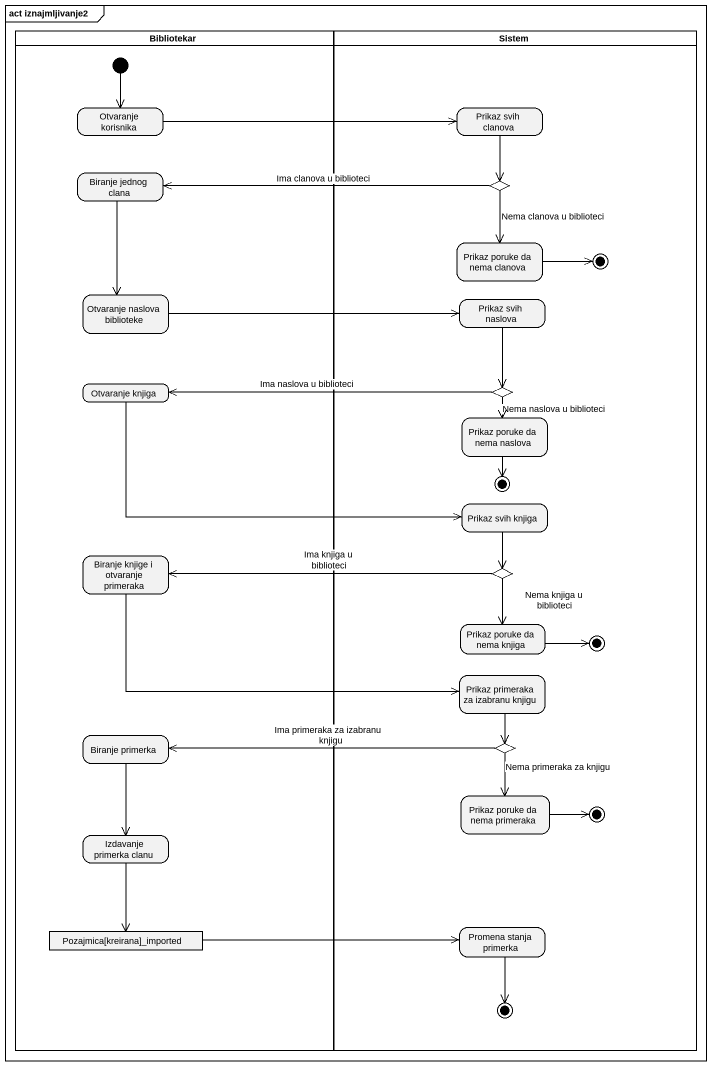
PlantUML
@startuml
mainframe act iznajmljivanje2
hide empty description
state Bibliotekar <<partition>> {
  state "Otvaranje korisnika" as Otvaranje_korisnika
  state "Biranje jednog clana" as Biranje_jednog_clana
  state "Otvaranje naslova biblioteke" as Otvaranje_naslova_biblioteke
  state "Otvaranje knjiga" as Otvaranje_knjiga
  state "Biranje knjige i otvaranje primeraka" as Biranje_knjige_i_otvaranje
  state "Biranje primerka" as Biranje_primerka
  state "Izdavanje primerka clanu" as Izdavanje_primerka_clanu
  state "Pozajmica[kreirana]_imported" as Pozajmica_kreirana_imported <<object>>
  [*] --> Otvaranje_korisnika
}
state Sistem <<partition>> {
  state "Prikaz svih clanova" as Prikaz_svih_clanova
  state choice1 <<choice>>
  state "Prikaz poruke da nema clanova" as Prikaz_poruke_da_nema
  state final1 <<end>>
  state "Prikaz svih naslova" as Prikaz_svih_naslova
  state choice2 <<choice>>
  state "Prikaz poruke da nema naslova" as Prikaz_poruke_da_nema_2
  state final2 <<end>>
  state "Prikaz svih knjiga" as Prikaz_svih_knjiga
  state choice3 <<choice>>
  state "Prikaz poruke da nema knjiga" as Prikaz_poruke_da_nema_knjiga
  state final3 <<end>>
  state "Prikaz primeraka za izabranu knjigu" as Prikaz_primeraka_za
  state choice4 <<choice>>
  state "Prikaz poruke da nema primeraka" as Prikaz_poruke_da_nema_3
  state final4 <<end>>
  state "Promena stanja primerka" as Promena_stanja_primerka
  state final5 <<end>>
}
Otvaranje_korisnika -right-> Prikaz_svih_clanova
Prikaz_svih_clanova --> choice1
Biranje_jednog_clana --> Otvaranje_naslova_biblioteke
choice1 -left-> Biranje_jednog_clana : Ima clanova u biblioteci
choice1 --> Prikaz_poruke_da_nema : Nema clanova u biblioteci
Prikaz_poruke_da_nema -right-> final1
Otvaranje_naslova_biblioteke -right-> Prikaz_svih_naslova
Prikaz_svih_naslova --> choice2
Otvaranje_knjiga -right-> Prikaz_svih_knjiga
choice2 -left-> Otvaranje_knjiga : Ima naslova u biblioteci
choice2 --> Prikaz_poruke_da_nema_2 : Nema naslova u biblioteci
Prikaz_poruke_da_nema_2 --> final2
Prikaz_svih_knjiga --> choice3
Biranje_knjige_i_otvaranje -right-> Prikaz_primeraka_za
choice3 -left-> Biranje_knjige_i_otvaranje : Ima knjiga u biblioteci
choice3 --> Prikaz_poruke_da_nema_knjiga : Nema knjiga u biblioteci
Prikaz_poruke_da_nema_knjiga -right-> final3
Prikaz_primeraka_za --> choice4
Biranje_primerka --> Izdavanje_primerka_clanu
choice4 -left-> Biranje_primerka : Ima primeraka za izabranu knjigu
choice4 --> Prikaz_poruke_da_nema_3 : Nema primeraka za knjigu
Prikaz_poruke_da_nema_3 -right-> final4
Izdavanje_primerka_clanu --> Pozajmica_kreirana_imported
Pozajmica_kreirana_imported -right-> Promena_stanja_primerka
Promena_stanja_primerka --> final5
@enduml
